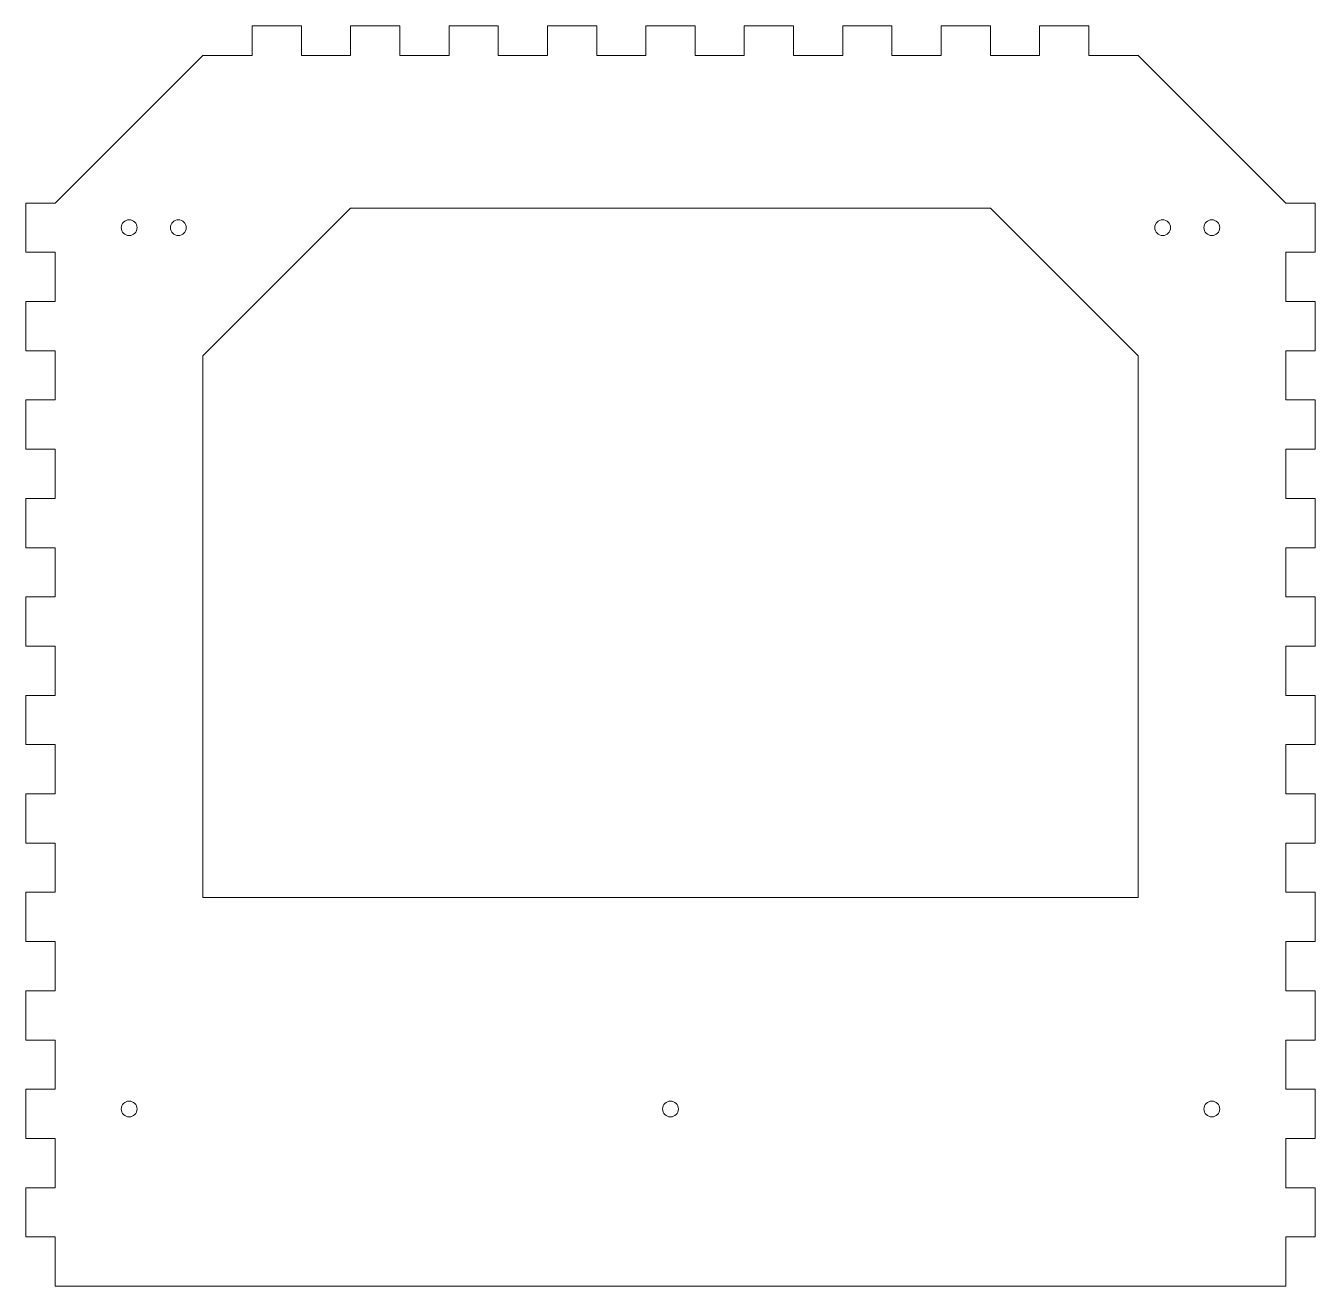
# Model space of a CAD drawing. Header units: millimetres. Extents: x -1 to 261, y 0 to 256.
import ezdxf

# ---------------------------------------------------------------- set-up
doc = ezdxf.new("R2010")
doc.units = ezdxf.units.MM

msp = doc.modelspace()

# ---------------------------------------------------------------- linework, layer by layer
at = {"color": 7, "linetype": 'Continuous', "lineweight": 15}
for p, q in [((55, 256), (45, 256)), ((45, 256), (45, 250)), ((55, 250), (55, 256)), ((65, 256), (65, 250)), ((75, 256), (65, 256)), ((75, 250), (75, 256)), ((85, 256), (85, 250)), ((95, 256), (85, 256)), ((95, 250), (95, 256)), ((105, 256), (105, 250)), ((115, 256), (105, 256)), ((115, 250), (115, 256)), ((125, 256), (125, 250)), ((135, 256), (125, 256)), ((135, 250), (135, 256)), ((145, 256), (145, 250)), ((155, 256), (145, 256)), ((155, 250), (155, 256)), ((165, 256), (165, 250)), ((175, 256), (165, 256)), ((175, 250), (175, 256)), ((185, 256), (185, 250)), ((195, 256), (185, 256)), ((195, 250), (195, 256)), ((205, 256), (205, 250)), ((215, 256), (205, 256)), ((215, 250), (215, 256)), ((35, 250), (5, 220)), ((45, 250), (35, 250)), ((65, 250), (55, 250)), ((85, 250), (75, 250)), ((105, 250), (95, 250)), ((125, 250), (115, 250)), ((145, 250), (135, 250)), ((165, 250), (155, 250)), ((185, 250), (175, 250)), ((205, 250), (195, 250)), ((225, 250), (215, 250)), ((255, 220), (225, 250)), ((-1, 220), (-1, 210)), ((5, 220), (-1, 220)), ((65, 218.97), (35, 188.97)), ((195, 218.97), (65, 218.97)), ((225, 188.97), (195, 218.97)), ((261, 220), (255, 220)), ((261, 210), (261, 220)), ((-1, 210), (5, 210)), ((5, 210), (5, 200)), ((255, 210), (261, 210)), ((255, 200), (255, 210)), ((-1, 200), (-1, 190)), ((5, 200), (-1, 200)), ((261, 200), (255, 200)), ((261, 190), (261, 200)), ((-1, 190), (5, 190)), ((5, 190), (5, 180)), ((35, 188.97), (35, 78.97)), ((225, 78.97), (225, 188.97)), ((255, 190), (261, 190)), ((255, 180), (255, 190)), ((-1, 180), (-1, 170)), ((5, 180), (-1, 180)), ((261, 180), (255, 180)), ((261, 170), (261, 180)), ((-1, 170), (5, 170)), ((5, 170), (5, 160)), ((255, 170), (261, 170)), ((255, 160), (255, 170)), ((-1, 160), (-1, 150)), ((5, 160), (-1, 160)), ((261, 160), (255, 160)), ((261, 150), (261, 160)), ((-1, 150), (5, 150)), ((5, 150), (5, 140)), ((255, 150), (261, 150)), ((255, 140), (255, 150)), ((-1, 140), (-1, 130)), ((5, 140), (-1, 140)), ((261, 140), (255, 140)), ((261, 130), (261, 140)), ((-1, 130), (5, 130)), ((5, 130), (5, 120)), ((255, 130), (261, 130)), ((255, 120), (255, 130)), ((-1, 120), (-1, 110)), ((5, 120), (-1, 120)), ((261, 120), (255, 120)), ((261, 110), (261, 120)), ((-1, 110), (5, 110)), ((5, 110), (5, 100)), ((255, 110), (261, 110)), ((255, 100), (255, 110)), ((-1, 100), (-1, 90)), ((5, 100), (-1, 100)), ((261, 100), (255, 100)), ((261, 90), (261, 100)), ((-1, 90), (5, 90)), ((5, 90), (5, 80)), ((255, 90), (261, 90)), ((255, 80), (255, 90)), ((-1, 80), (-1, 70)), ((5, 80), (-1, 80)), ((35, 78.97), (225, 78.97)), ((261, 80), (255, 80)), ((261, 70), (261, 80)), ((-1, 70), (5, 70)), ((5, 70), (5, 60)), ((255, 70), (261, 70)), ((255, 60), (255, 70)), ((-1, 60), (-1, 50)), ((5, 60), (-1, 60)), ((261, 60), (255, 60)), ((261, 50), (261, 60)), ((-1, 50), (5, 50)), ((5, 50), (5, 40)), ((255, 50), (261, 50)), ((255, 40), (255, 50)), ((-1, 40), (-1, 30)), ((5, 40), (-1, 40)), ((261, 40), (255, 40)), ((261, 30), (261, 40)), ((-1, 30), (5, 30)), ((5, 30), (5, 20)), ((255, 30), (261, 30)), ((255, 20), (255, 30)), ((-1, 20), (-1, 10)), ((5, 20), (-1, 20)), ((261, 20), (255, 20)), ((261, 10), (261, 20)), ((-1, 10), (5, 10)), ((5, 10), (5, 0)), ((255, 10), (261, 10)), ((255, 0), (255, 10)), ((5, 0), (255, 0))]:
    msp.add_line(p, q, dxfattribs=at)
for centre in [(20, 215), (30, 215), (230, 215), (240, 215), (20, 36), (130, 36), (240, 36)]:
    msp.add_circle(centre, 1.6, dxfattribs=at)

doc.saveas('drawing.dxf')
